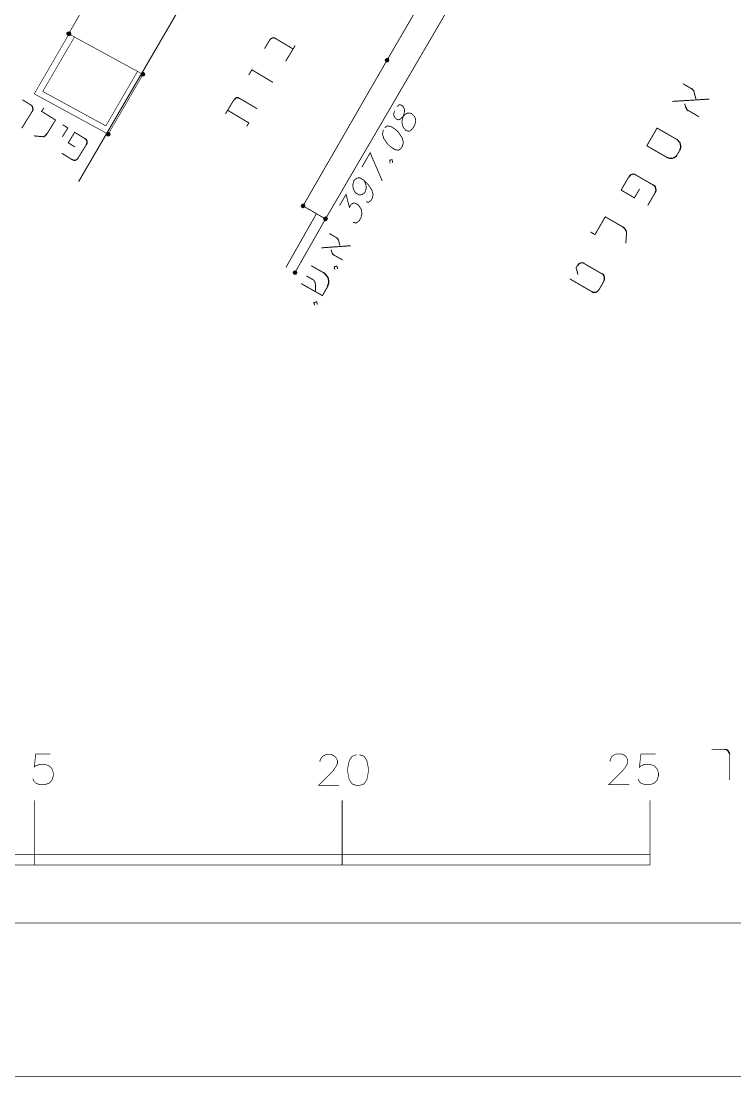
# Model space of a CAD drawing. Extents: x 489 to 720, y 1028 to 1176.
# Drawn here: x 525.64 to 537.26, y 1028.44 to 1045.62 of the extents above; entities that cross this region are included whole.
import ezdxf

# ---------------------------------------------------------------- set-up
doc = ezdxf.new("R2010")
doc.units = 0
doc.header["$MEASUREMENT"] = 0
for name, color, linetype in [('1202', 7, 'Continuous'), ('1501-EVEN-SOFA', 7, 'Continuous'), ('1501-PILER', 7, 'Continuous'), ('1501-SHAR', 7, 'Continuous'), ('2410-EVEN-SOFA', 7, 'Continuous'), ('2612-SHAR', 7, 'Continuous'), ('4035-PILER', 7, 'Continuous'), ('M1280', 7, 'Continuous'), ('M1602', 7, 'Continuous')]:
    doc.layers.add(name, color=color, linetype=linetype)

msp = doc.modelspace()

# ---------------------------------------------------------------- hatches: boundary and pattern name
at = {"layer": '1501-EVEN-SOFA', "linetype": 'Continuous', "ltscale": 0.045455}
for points in [[(531.571, 1044.99), (531.621, 1044.973), (531.574, 1045)], [(531.574, 1045), (531.623, 1044.983), (531.581, 1045.007)], [(531.621, 1044.973), (531.574, 1045), (531.623, 1044.983)], [(531.581, 1045.007), (531.623, 1044.993), (531.591, 1045.012)], [(531.623, 1044.983), (531.581, 1045.007), (531.623, 1044.993)], [(531.591, 1045.012), (531.619, 1045.003), (531.602, 1045.013)], [(531.623, 1044.993), (531.591, 1045.012), (531.619, 1045.003)], [(531.619, 1045.003), (531.602, 1045.013), (531.611, 1045.009)], [(531.572, 1044.98), (531.614, 1044.966), (531.571, 1044.99)], [(531.614, 1044.966), (531.571, 1044.99), (531.621, 1044.973)], [(531.577, 1044.971), (531.604, 1044.962), (531.572, 1044.98)], [(531.604, 1044.962), (531.572, 1044.98), (531.614, 1044.966)], [(531.585, 1044.964), (531.594, 1044.96), (531.577, 1044.971)], [(531.594, 1044.96), (531.577, 1044.971), (531.604, 1044.962)], [(530.204, 1042.618), (530.253, 1042.601), (530.207, 1042.628)], [(530.205, 1042.608), (530.246, 1042.595), (530.204, 1042.618)], [(530.246, 1042.595), (530.204, 1042.618), (530.253, 1042.601)], [(530.21, 1042.599), (530.237, 1042.59), (530.205, 1042.608)], [(530.237, 1042.59), (530.205, 1042.608), (530.246, 1042.595)], [(530.207, 1042.628), (530.256, 1042.612), (530.214, 1042.635)], [(530.253, 1042.601), (530.207, 1042.628), (530.256, 1042.612)], [(530.216, 1042.592), (530.227, 1042.589), (530.21, 1042.599)], [(530.227, 1042.589), (530.21, 1042.599), (530.237, 1042.59)], [(530.214, 1042.635), (530.255, 1042.622), (530.223, 1042.64)], [(530.256, 1042.612), (530.214, 1042.635), (530.255, 1042.622)], [(530.223, 1042.64), (530.25, 1042.631), (530.233, 1042.641)], [(530.255, 1042.622), (530.223, 1042.64), (530.25, 1042.631)], [(530.25, 1042.631), (530.233, 1042.641), (530.244, 1042.638)], [(530.58, 1042.424), (530.622, 1042.399), (530.573, 1042.416)], [(530.59, 1042.429), (530.622, 1042.409), (530.58, 1042.424)], [(530.622, 1042.409), (530.58, 1042.424), (530.622, 1042.399)], [(530.6, 1042.429), (530.617, 1042.418), (530.59, 1042.429)], [(530.617, 1042.418), (530.59, 1042.429), (530.622, 1042.409)], [(530.61, 1042.425), (530.6, 1042.429), (530.617, 1042.418)], [(530.573, 1042.416), (530.62, 1042.39), (530.57, 1042.406)], [(530.62, 1042.39), (530.57, 1042.406), (530.613, 1042.382)], [(530.57, 1042.406), (530.613, 1042.382), (530.571, 1042.396)], [(530.613, 1042.382), (530.571, 1042.396), (530.603, 1042.378)], [(530.571, 1042.396), (530.603, 1042.378), (530.575, 1042.387)], [(530.622, 1042.399), (530.573, 1042.416), (530.62, 1042.39)], [(530.603, 1042.378), (530.575, 1042.387), (530.592, 1042.376)], [(530.575, 1042.387), (530.592, 1042.376), (530.583, 1042.38)], [(530.077, 1041.541), (530.123, 1041.516), (530.073, 1041.532)], [(530.123, 1041.516), (530.073, 1041.532), (530.116, 1041.508)], [(530.073, 1041.532), (530.116, 1041.508), (530.074, 1041.522)], [(530.116, 1041.508), (530.074, 1041.522), (530.107, 1041.504)], [(530.074, 1041.522), (530.107, 1041.504), (530.079, 1041.513)], [(530.083, 1041.549), (530.125, 1041.525), (530.077, 1041.541)], [(530.125, 1041.525), (530.077, 1041.541), (530.123, 1041.516)], [(530.107, 1041.504), (530.079, 1041.513), (530.097, 1041.503)], [(530.079, 1041.513), (530.097, 1041.503), (530.087, 1041.506)], [(530.092, 1041.554), (530.125, 1041.535), (530.083, 1041.549)], [(530.125, 1041.535), (530.083, 1041.549), (530.125, 1041.525)], [(530.103, 1041.555), (530.121, 1041.545), (530.092, 1041.554)], [(530.121, 1041.545), (530.092, 1041.554), (530.125, 1041.535)], [(530.113, 1041.551), (530.103, 1041.555), (530.121, 1041.545)]]:
    msp.add_hatch(color=251, dxfattribs=at).paths.add_polyline_path(points, flags=0)
at = {"layer": '1501-PILER', "linetype": 'Continuous', "ltscale": 0.045455}
for points in [[(526.4, 1045.426), (526.447, 1045.4), (526.397, 1045.416)], [(526.447, 1045.4), (526.397, 1045.416), (526.44, 1045.392)], [(526.397, 1045.416), (526.44, 1045.392), (526.398, 1045.406)], [(526.44, 1045.392), (526.398, 1045.406), (526.43, 1045.388)], [(526.398, 1045.406), (526.43, 1045.388), (526.403, 1045.397)], [(526.407, 1045.434), (526.449, 1045.409), (526.4, 1045.426)], [(526.449, 1045.409), (526.4, 1045.426), (526.447, 1045.4)], [(526.43, 1045.388), (526.403, 1045.397), (526.42, 1045.387)], [(526.403, 1045.397), (526.42, 1045.387), (526.411, 1045.39)], [(526.416, 1045.439), (526.449, 1045.42), (526.407, 1045.434)], [(526.449, 1045.42), (526.407, 1045.434), (526.449, 1045.409)], [(526.427, 1045.439), (526.445, 1045.429), (526.416, 1045.439)], [(526.445, 1045.429), (526.416, 1045.439), (526.449, 1045.42)], [(526.437, 1045.435), (526.427, 1045.439), (526.445, 1045.429)], [(527.603, 1044.77), (527.649, 1044.743), (527.6, 1044.759)], [(527.649, 1044.743), (527.6, 1044.759), (527.642, 1044.735)], [(527.6, 1044.759), (527.642, 1044.735), (527.6, 1044.749)], [(527.642, 1044.735), (527.6, 1044.749), (527.632, 1044.731)], [(527.6, 1044.749), (527.632, 1044.731), (527.605, 1044.74)], [(527.61, 1044.778), (527.653, 1044.753), (527.603, 1044.77)], [(527.653, 1044.753), (527.603, 1044.77), (527.649, 1044.743)], [(527.632, 1044.731), (527.605, 1044.74), (527.622, 1044.73)], [(527.605, 1044.74), (527.622, 1044.73), (527.613, 1044.733)], [(527.62, 1044.782), (527.652, 1044.763), (527.61, 1044.778)], [(527.652, 1044.763), (527.61, 1044.778), (527.653, 1044.753)], [(527.63, 1044.782), (527.647, 1044.772), (527.62, 1044.782)], [(527.647, 1044.772), (527.62, 1044.782), (527.652, 1044.763)], [(527.639, 1044.779), (527.63, 1044.782), (527.647, 1044.772)], [(527.045, 1043.804), (527.087, 1043.779), (527.038, 1043.796)], [(527.054, 1043.808), (527.086, 1043.789), (527.045, 1043.804)], [(527.086, 1043.789), (527.045, 1043.804), (527.087, 1043.779)], [(527.064, 1043.808), (527.081, 1043.798), (527.054, 1043.808)], [(527.081, 1043.798), (527.054, 1043.808), (527.086, 1043.789)], [(527.073, 1043.805), (527.064, 1043.808), (527.081, 1043.798)], [(527.038, 1043.796), (527.083, 1043.77), (527.035, 1043.785)], [(527.083, 1043.77), (527.035, 1043.785), (527.077, 1043.762)], [(527.035, 1043.785), (527.077, 1043.762), (527.035, 1043.775)], [(527.077, 1043.762), (527.035, 1043.775), (527.067, 1043.757)], [(527.035, 1043.775), (527.067, 1043.757), (527.039, 1043.766)], [(527.087, 1043.779), (527.038, 1043.796), (527.083, 1043.77)], [(527.067, 1043.757), (527.039, 1043.766), (527.057, 1043.756)], [(527.039, 1043.766), (527.057, 1043.756), (527.047, 1043.759)]]:
    msp.add_hatch(color=7, dxfattribs=at).paths.add_polyline_path(points, flags=0)
at = {"layer": '1501-SHAR', "linetype": 'Continuous', "ltscale": 0.045455}
for points in [[(526.395, 1045.43), (526.395, 1045.41), (526.392, 1045.42)], [(526.4, 1045.439), (526.4, 1045.401), (526.395, 1045.43)], [(526.4, 1045.401), (526.395, 1045.43), (526.395, 1045.41)], [(526.408, 1045.445), (526.408, 1045.396), (526.4, 1045.439)], [(526.408, 1045.396), (526.4, 1045.439), (526.4, 1045.401)], [(526.419, 1045.447), (526.419, 1045.393), (526.408, 1045.445)], [(526.419, 1045.393), (526.408, 1045.445), (526.408, 1045.396)], [(526.429, 1045.445), (526.429, 1045.396), (526.419, 1045.447)], [(526.429, 1045.396), (526.419, 1045.447), (526.419, 1045.393)], [(526.437, 1045.439), (526.437, 1045.401), (526.429, 1045.445)], [(526.437, 1045.401), (526.429, 1045.445), (526.429, 1045.396)], [(526.442, 1045.43), (526.442, 1045.41), (526.437, 1045.439)], [(526.442, 1045.41), (526.437, 1045.439), (526.437, 1045.401)], [(526.445, 1045.42), (526.442, 1045.43), (526.442, 1045.41)]]:
    msp.add_hatch(color=7, dxfattribs=at).paths.add_polyline_path(points, flags=0)

# ---------------------------------------------------------------- linework, layer by layer
at = {"color": 250, "linetype": 'Continuous', "ltscale": 0.045455}
for points, const_width in [([(530.067, 1045.17), (529.781, 1045.341)], 0.0158), ([(529.689, 1045.317), (529.604, 1045.174)], 0.0158), ([(529.947, 1044.968), (530.102, 1045.226)], 0.0158), ([(529.347, 1044.745), (529.398, 1044.831), (529.741, 1044.625)], 0.0158), ([(536.553, 1044.521), (536.408, 1044.605)], 0.0158), ([(525.808, 1044.254), (525.666, 1044.342)], 0.0158), ([(529.107, 1044.343), (528.97, 1044.115)], 0.0158), ([(529.485, 1044.196), (529.198, 1044.366)], 0.0158), ([(536.24, 1044.316), (536.841, 1044.354)], 0.0158), ([(536.622, 1044.356), (536.591, 1044.47)], 0.0158), ([(525.654, 1043.879), (525.83, 1044.162)], 0.0158), ([(526.063, 1043.785), (526.204, 1044.013), (525.977, 1044.154), (526.013, 1044.21)], 0.0158), ([(529.004, 1044.172), (529.348, 1043.966), (529.314, 1043.909)], 0.0158), ([(531.719, 1044.163), (531.704, 1044.099), (531.722, 1044.055), (531.75, 1044.028), (531.787, 1044.016), (531.821, 1044.034), (531.872, 1044.087), (531.915, 1044.122), (531.962, 1044.128), (531.999, 1044.116), (532.041, 1044.074), (532.06, 1044.03), (532.064, 1043.999), (532.049, 1043.935), (532.011, 1043.87), (531.969, 1043.834), (531.945, 1043.831), (531.907, 1043.842), (531.866, 1043.884), (531.847, 1043.929), (531.839, 1043.99), (531.854, 1044.054), (531.878, 1044.133), (531.883, 1044.181), (531.864, 1044.225), (531.837, 1044.253), (531.799, 1044.265), (531.756, 1044.229)], 0.0138), ([(536.439, 1044.278), (536.455, 1044.22)], 0.0158), ([(536.494, 1044.17), (536.674, 1044.065)], 0.0158), ([(526.319, 1043.937), (526.404, 1043.883), (526.315, 1043.741)], 0.0158), ([(526.687, 1043.707), (526.516, 1043.813), (526.411, 1043.642), (526.524, 1043.572)], 0.0158), ([(531.537, 1043.849), (531.522, 1043.785), (531.545, 1043.71), (531.605, 1043.624), (531.647, 1043.583), (531.727, 1043.53), (531.787, 1043.521), (531.83, 1043.556), (531.848, 1043.589), (531.863, 1043.653), (531.84, 1043.728), (531.781, 1043.814), (531.739, 1043.856), (531.66, 1043.909), (531.598, 1043.918), (531.556, 1043.882)], 0.0138), ([(536.315, 1043.695), (535.99, 1043.882), (535.823, 1043.593)], 0.0158), ([(525.852, 1043.755), (526, 1043.741)], 0.0158), ([(526.305, 1043.473), (526.475, 1043.367)], 0.0158), ([(526.566, 1043.388), (526.708, 1043.615)], 0.0158), ([(531.188, 1043.247), (531.322, 1043.479), (531.519, 1043.02)], 0.0138), ([(535.823, 1043.593), (536.148, 1043.406)], 0.0158), ([(536.319, 1043.451), (536.361, 1043.523)], 0.0158), ([(531.647, 1043.308), (531.64, 1043.362), (531.681, 1043.366), (531.689, 1043.313)], 0.0138), ([(535.933, 1042.951), (535.644, 1043.118)], 0.0158), ([(531.219, 1043.034), (531.25, 1042.975), (531.26, 1042.914), (531.245, 1042.851), (531.236, 1042.834), (531.192, 1042.799), (531.146, 1042.793), (531.095, 1042.82), (531.08, 1042.833), (531.048, 1042.891), (531.039, 1042.953), (531.054, 1043.016), (531.064, 1043.033), (531.106, 1043.068), (531.154, 1043.073), (531.219, 1043.034), (531.288, 1042.964), (531.348, 1042.878), (531.371, 1042.803), (531.356, 1042.739), (531.337, 1042.706), (531.295, 1042.671), (531.257, 1042.682)], 0.0138), ([(535.53, 1043.088), (535.405, 1042.872), (535.621, 1042.746), (535.705, 1042.89)], 0.0158), ([(530.824, 1042.62), (530.93, 1042.801), (530.985, 1042.591), (531.013, 1042.64), (531.046, 1042.659), (531.07, 1042.662), (531.121, 1042.637), (531.148, 1042.608), (531.181, 1042.55), (531.189, 1042.489), (531.174, 1042.425), (531.146, 1042.376), (531.104, 1042.34), (531.08, 1042.338), (531.042, 1042.349)], 0.0138), ([(535.838, 1042.621), (535.963, 1042.838)], 0.0158), ([(535.436, 1042.27), (535.147, 1042.437), (534.98, 1042.148), (534.907, 1042.19)], 0.0158), ([(530.775, 1042.098), (530.66, 1042.164)], 0.0158), ([(535.482, 1042.007), (535.494, 1042.193)], 0.0158), ([(530.528, 1041.932), (531.007, 1041.966)], 0.0158), ([(530.687, 1041.903), (530.699, 1041.857)], 0.0158), ([(530.832, 1041.966), (530.807, 1042.057)], 0.0158), ([(530.731, 1041.816), (530.875, 1041.734)], 0.0158), ([(530.566, 1041.526), (530.363, 1041.641)], 0.0158), ([(530.748, 1041.576), (530.736, 1041.622), (530.781, 1041.634), (530.794, 1041.589)], 0.0158), ([(534.694, 1041.645), (534.673, 1041.608), (534.704, 1041.495)], 0.0158), ([(535.097, 1041.507), (534.808, 1041.674)], 0.0158), ([(530.43, 1041.22), (530.436, 1041.331), (530.423, 1041.376), (530.403, 1041.408), (530.287, 1041.474)], 0.0158), ([(534.569, 1041.428), (534.93, 1041.218)], 0.0158), ([(535.044, 1041.249), (535.128, 1041.393)], 0.0158), ([(530.198, 1041.351), (530.546, 1041.154), (530.629, 1041.299)], 0.0158), ([(530.419, 1040.996), (530.406, 1041.041), (530.452, 1041.054), (530.464, 1041.008)], 0.0158)]:
    msp.add_lwpolyline(points, dxfattribs=dict(at, const_width=const_width))
for centre, radius, start, end in [((529.746, 1045.283), 0.0659, 59.1394, 149.1339), ((536.511, 1044.449), 0.083, 14.9359, 59.9359), ((536.511, 1044.449), 0.083, 14.9359, 59.9359), ((529.164, 1044.309), 0.0659, 59.1394, 149.1339), ((525.773, 1044.197), 0.0659, 328.0902, 418.0847), ((536.536, 1044.241), 0.083, 194.9304, 239.9304), ((536.536, 1044.241), 0.083, 194.9304, 239.9304), ((525.978, 1043.839), 0.1, 283.0847, 328.0847), ((526.652, 1043.65), 0.0659, 328.0902, 418.0847), ((536.252, 1043.585), 0.125, 329.9304, 419.9304), ((526.511, 1043.424), 0.0659, 238.0847, 328.0847), ((536.211, 1043.514), 0.125, 239.9304, 329.9304), ((535.603, 1043.047), 0.083, 59.9359, 149.9304), ((535.891, 1042.879), 0.083, 329.9304, 419.9304), ((535.373, 1042.16), 0.125, 14.9359, 59.9359), ((530.742, 1042.04), 0.0659, 15.4028, 60.4028), ((530.742, 1042.04), 0.0659, 15.4028, 60.4028), ((530.764, 1041.874), 0.0659, 195.3973, 240.3973), ((530.764, 1041.874), 0.0659, 195.3973, 240.3973), ((534.766, 1041.603), 0.083, 59.9359, 149.9304), ((530.483, 1041.381), 0.166, 330.3973, 420.3974), ((535.055, 1041.435), 0.083, 329.9304, 419.9304), ((534.972, 1041.291), 0.083, 239.9304, 329.9304)]:
    msp.add_arc(centre, radius, start, end, dxfattribs=at)
at = {"layer": '1202', "color": 7, "linetype": 'Continuous', "ltscale": 0.045455, "const_width": 0.0112}
for points in [[(488.854, 1028.441), (562.687, 1028.441), (562.687, 1101.273), (488.854, 1101.273)], [(491.356, 1030.943), (560.185, 1030.943), (560.185, 1098.771), (491.356, 1098.771)], [(526.121, 1033.692), (525.882, 1033.692), (525.858, 1033.478), (525.882, 1033.501), (525.954, 1033.525), (526.025, 1033.525), (526.097, 1033.501), (526.145, 1033.454), (526.169, 1033.383), (526.169, 1033.335), (526.145, 1033.264), (526.097, 1033.216), (526.025, 1033.192), (525.954, 1033.192), (525.882, 1033.216), (525.858, 1033.24), (525.835, 1033.288)], [(530.506, 1033.56), (530.506, 1033.584), (530.53, 1033.632), (530.553, 1033.656), (530.6, 1033.68), (530.696, 1033.68), (530.744, 1033.656), (530.767, 1033.632), (530.791, 1033.584), (530.791, 1033.537), (530.767, 1033.49), (530.72, 1033.418), (530.482, 1033.18), (530.815, 1033.18)], [(531.102, 1033.68), (531.03, 1033.656), (530.982, 1033.584), (530.958, 1033.466), (530.958, 1033.395), (530.982, 1033.275), (531.03, 1033.204), (531.102, 1033.18), (531.149, 1033.18), (531.221, 1033.204), (531.269, 1033.275), (531.292, 1033.395), (531.292, 1033.466), (531.269, 1033.584), (531.221, 1033.656), (531.149, 1033.68)], [(535.227, 1033.573), (535.227, 1033.597), (535.25, 1033.645), (535.274, 1033.668), (535.322, 1033.692), (535.417, 1033.692), (535.465, 1033.668), (535.489, 1033.645), (535.512, 1033.597), (535.512, 1033.549), (535.489, 1033.501), (535.441, 1033.431), (535.203, 1033.192), (535.536, 1033.192)], [(535.965, 1033.692), (535.727, 1033.692), (535.703, 1033.478), (535.727, 1033.501), (535.798, 1033.525), (535.87, 1033.525), (535.941, 1033.501), (535.989, 1033.454), (536.013, 1033.383), (536.013, 1033.335), (535.989, 1033.264), (535.941, 1033.216), (535.87, 1033.192), (535.798, 1033.192), (535.727, 1033.216), (535.703, 1033.24), (535.679, 1033.288)], [(537.089, 1033.766), (536.88, 1033.766)], [(537.172, 1033.266), (537.172, 1033.683)], [(525.862, 1031.885), (525.862, 1032.937)], [(530.867, 1031.885), (530.867, 1032.937)], [(535.873, 1031.885), (535.873, 1032.937)], [(505.839, 1032.06), (535.873, 1032.06)], [(505.839, 1031.885), (535.873, 1031.885)]]:
    msp.add_lwpolyline(points, dxfattribs=at)
at = {"layer": '1202', "color": 7, "linetype": 'Continuous', "ltscale": 0.045455}
msp.add_arc((537.089, 1033.683), 0.083, 0.0055, 90, dxfattribs=at)
at = {"layer": '1501-EVEN-SOFA', "color": 251, "linetype": 'Continuous', "ltscale": 0.045455}
for points in [[(531.571, 1044.99), (531.621, 1044.973), (531.574, 1045)], [(531.574, 1045), (531.623, 1044.983), (531.581, 1045.007)], [(531.621, 1044.973), (531.574, 1045), (531.623, 1044.983)], [(531.581, 1045.007), (531.623, 1044.993), (531.591, 1045.012)], [(531.623, 1044.983), (531.581, 1045.007), (531.623, 1044.993)], [(531.591, 1045.012), (531.619, 1045.003), (531.602, 1045.013)], [(531.623, 1044.993), (531.591, 1045.012), (531.619, 1045.003)], [(531.619, 1045.003), (531.602, 1045.013), (531.611, 1045.009)], [(531.572, 1044.98), (531.614, 1044.966), (531.571, 1044.99)], [(531.614, 1044.966), (531.571, 1044.99), (531.621, 1044.973)], [(531.577, 1044.971), (531.604, 1044.962), (531.572, 1044.98)], [(531.604, 1044.962), (531.572, 1044.98), (531.614, 1044.966)], [(531.585, 1044.964), (531.594, 1044.96), (531.577, 1044.971)], [(531.594, 1044.96), (531.577, 1044.971), (531.604, 1044.962)], [(530.204, 1042.618), (530.253, 1042.601), (530.207, 1042.628)], [(530.205, 1042.608), (530.246, 1042.595), (530.204, 1042.618)], [(530.246, 1042.595), (530.204, 1042.618), (530.253, 1042.601)], [(530.21, 1042.599), (530.237, 1042.59), (530.205, 1042.608)], [(530.237, 1042.59), (530.205, 1042.608), (530.246, 1042.595)], [(530.207, 1042.628), (530.256, 1042.612), (530.214, 1042.635)], [(530.253, 1042.601), (530.207, 1042.628), (530.256, 1042.612)], [(530.216, 1042.592), (530.227, 1042.589), (530.21, 1042.599)], [(530.227, 1042.589), (530.21, 1042.599), (530.237, 1042.59)], [(530.214, 1042.635), (530.255, 1042.622), (530.223, 1042.64)], [(530.256, 1042.612), (530.214, 1042.635), (530.255, 1042.622)], [(530.223, 1042.64), (530.25, 1042.631), (530.233, 1042.641)], [(530.255, 1042.622), (530.223, 1042.64), (530.25, 1042.631)], [(530.25, 1042.631), (530.233, 1042.641), (530.244, 1042.638)], [(530.58, 1042.424), (530.622, 1042.399), (530.573, 1042.416)], [(530.59, 1042.429), (530.622, 1042.409), (530.58, 1042.424)], [(530.622, 1042.409), (530.58, 1042.424), (530.622, 1042.399)], [(530.6, 1042.429), (530.617, 1042.418), (530.59, 1042.429)], [(530.617, 1042.418), (530.59, 1042.429), (530.622, 1042.409)], [(530.61, 1042.425), (530.6, 1042.429), (530.617, 1042.418)], [(530.573, 1042.416), (530.62, 1042.39), (530.57, 1042.406)], [(530.62, 1042.39), (530.57, 1042.406), (530.613, 1042.382)], [(530.57, 1042.406), (530.613, 1042.382), (530.571, 1042.396)], [(530.613, 1042.382), (530.571, 1042.396), (530.603, 1042.378)], [(530.571, 1042.396), (530.603, 1042.378), (530.575, 1042.387)], [(530.622, 1042.399), (530.573, 1042.416), (530.62, 1042.39)], [(530.603, 1042.378), (530.575, 1042.387), (530.592, 1042.376)], [(530.575, 1042.387), (530.592, 1042.376), (530.583, 1042.38)], [(530.077, 1041.541), (530.123, 1041.516), (530.073, 1041.532)], [(530.123, 1041.516), (530.073, 1041.532), (530.116, 1041.508)], [(530.073, 1041.532), (530.116, 1041.508), (530.074, 1041.522)], [(530.116, 1041.508), (530.074, 1041.522), (530.107, 1041.504)], [(530.074, 1041.522), (530.107, 1041.504), (530.079, 1041.513)], [(530.083, 1041.549), (530.125, 1041.525), (530.077, 1041.541)], [(530.125, 1041.525), (530.077, 1041.541), (530.123, 1041.516)], [(530.107, 1041.504), (530.079, 1041.513), (530.097, 1041.503)], [(530.079, 1041.513), (530.097, 1041.503), (530.087, 1041.506)], [(530.092, 1041.554), (530.125, 1041.535), (530.083, 1041.549)], [(530.125, 1041.535), (530.083, 1041.549), (530.125, 1041.525)], [(530.103, 1041.555), (530.121, 1041.545), (530.092, 1041.554)], [(530.121, 1041.545), (530.092, 1041.554), (530.125, 1041.535)], [(530.113, 1041.551), (530.103, 1041.555), (530.121, 1041.545)]]:
    msp.add_lwpolyline(points, dxfattribs=at)
at = {"layer": '1501-EVEN-SOFA', "color": 251, "linetype": 'Continuous', "ltscale": 0.045455, "const_width": 0.0138}
for points in [[(531.566, 1044.987), (531.628, 1044.987)], [(530.199, 1042.615), (530.261, 1042.615)], [(530.565, 1042.403), (530.627, 1042.403)], [(530.069, 1041.529), (530.13, 1041.529)]]:
    msp.add_lwpolyline(points, dxfattribs=at)
at = {"layer": '1501-EVEN-SOFA', "color": 251, "linetype": 'Continuous', "ltscale": 0.045455}
for centre in [(531.597, 1044.987), (530.23, 1042.615), (530.596, 1042.403), (530.099, 1041.529)]:
    msp.add_circle(centre, 0.0261, dxfattribs=at)
at = {"layer": '1501-PILER', "color": 7, "linetype": 'Continuous', "ltscale": 0.045455}
for points in [[(526.4, 1045.426), (526.447, 1045.4), (526.397, 1045.416)], [(526.447, 1045.4), (526.397, 1045.416), (526.44, 1045.392)], [(526.397, 1045.416), (526.44, 1045.392), (526.398, 1045.406)], [(526.44, 1045.392), (526.398, 1045.406), (526.43, 1045.388)], [(526.398, 1045.406), (526.43, 1045.388), (526.403, 1045.397)], [(526.407, 1045.434), (526.449, 1045.409), (526.4, 1045.426)], [(526.449, 1045.409), (526.4, 1045.426), (526.447, 1045.4)], [(526.43, 1045.388), (526.403, 1045.397), (526.42, 1045.387)], [(526.403, 1045.397), (526.42, 1045.387), (526.411, 1045.39)], [(526.416, 1045.439), (526.449, 1045.42), (526.407, 1045.434)], [(526.449, 1045.42), (526.407, 1045.434), (526.449, 1045.409)], [(526.427, 1045.439), (526.445, 1045.429), (526.416, 1045.439)], [(526.445, 1045.429), (526.416, 1045.439), (526.449, 1045.42)], [(526.437, 1045.435), (526.427, 1045.439), (526.445, 1045.429)], [(527.603, 1044.77), (527.649, 1044.743), (527.6, 1044.759)], [(527.649, 1044.743), (527.6, 1044.759), (527.642, 1044.735)], [(527.6, 1044.759), (527.642, 1044.735), (527.6, 1044.749)], [(527.642, 1044.735), (527.6, 1044.749), (527.632, 1044.731)], [(527.6, 1044.749), (527.632, 1044.731), (527.605, 1044.74)], [(527.61, 1044.778), (527.653, 1044.753), (527.603, 1044.77)], [(527.653, 1044.753), (527.603, 1044.77), (527.649, 1044.743)], [(527.632, 1044.731), (527.605, 1044.74), (527.622, 1044.73)], [(527.605, 1044.74), (527.622, 1044.73), (527.613, 1044.733)], [(527.62, 1044.782), (527.652, 1044.763), (527.61, 1044.778)], [(527.652, 1044.763), (527.61, 1044.778), (527.653, 1044.753)], [(527.63, 1044.782), (527.647, 1044.772), (527.62, 1044.782)], [(527.647, 1044.772), (527.62, 1044.782), (527.652, 1044.763)], [(527.639, 1044.779), (527.63, 1044.782), (527.647, 1044.772)], [(527.045, 1043.804), (527.087, 1043.779), (527.038, 1043.796)], [(527.054, 1043.808), (527.086, 1043.789), (527.045, 1043.804)], [(527.086, 1043.789), (527.045, 1043.804), (527.087, 1043.779)], [(527.064, 1043.808), (527.081, 1043.798), (527.054, 1043.808)], [(527.081, 1043.798), (527.054, 1043.808), (527.086, 1043.789)], [(527.073, 1043.805), (527.064, 1043.808), (527.081, 1043.798)], [(527.038, 1043.796), (527.083, 1043.77), (527.035, 1043.785)], [(527.083, 1043.77), (527.035, 1043.785), (527.077, 1043.762)], [(527.035, 1043.785), (527.077, 1043.762), (527.035, 1043.775)], [(527.077, 1043.762), (527.035, 1043.775), (527.067, 1043.757)], [(527.035, 1043.775), (527.067, 1043.757), (527.039, 1043.766)], [(527.087, 1043.779), (527.038, 1043.796), (527.083, 1043.77)], [(527.067, 1043.757), (527.039, 1043.766), (527.057, 1043.756)], [(527.039, 1043.766), (527.057, 1043.756), (527.047, 1043.759)]]:
    msp.add_lwpolyline(points, dxfattribs=at)
at = {"layer": '1501-PILER', "color": 7, "linetype": 'Continuous', "ltscale": 0.045455, "const_width": 0.01}
for points in [[(526.402, 1045.413), (526.446, 1045.413)], [(527.605, 1044.756), (527.649, 1044.756)], [(527.039, 1043.782), (527.083, 1043.782)]]:
    msp.add_lwpolyline(points, dxfattribs=at)
at = {"layer": '1501-PILER', "color": 7, "linetype": 'Continuous', "ltscale": 0.045455}
for centre in [(526.423, 1045.413), (527.627, 1044.756), (527.061, 1043.782)]:
    msp.add_circle(centre, 0.0261, dxfattribs=at)
at = {"layer": '1501-SHAR', "color": 7, "linetype": 'Continuous', "ltscale": 0.045455, "const_width": 0.0112}
msp.add_lwpolyline([(526.394, 1045.42), (526.444, 1045.42)], dxfattribs=at)
at = {"layer": '1501-SHAR', "color": 7, "linetype": 'Continuous', "ltscale": 0.045455}
for points in [[(526.395, 1045.43), (526.395, 1045.41), (526.392, 1045.42)], [(526.4, 1045.439), (526.4, 1045.401), (526.395, 1045.43)], [(526.4, 1045.401), (526.395, 1045.43), (526.395, 1045.41)], [(526.408, 1045.445), (526.408, 1045.396), (526.4, 1045.439)], [(526.408, 1045.396), (526.4, 1045.439), (526.4, 1045.401)], [(526.419, 1045.447), (526.419, 1045.393), (526.408, 1045.445)], [(526.419, 1045.393), (526.408, 1045.445), (526.408, 1045.396)], [(526.429, 1045.445), (526.429, 1045.396), (526.419, 1045.447)], [(526.429, 1045.396), (526.419, 1045.447), (526.419, 1045.393)], [(526.437, 1045.439), (526.437, 1045.401), (526.429, 1045.445)], [(526.437, 1045.401), (526.429, 1045.445), (526.429, 1045.396)], [(526.442, 1045.43), (526.442, 1045.41), (526.437, 1045.439)], [(526.442, 1045.41), (526.437, 1045.439), (526.437, 1045.401)], [(526.445, 1045.42), (526.442, 1045.43), (526.442, 1045.41)]]:
    msp.add_lwpolyline(points, dxfattribs=at)
msp.add_circle((526.419, 1045.42), 0.0261, dxfattribs=at)
at = {"layer": '2410-EVEN-SOFA', "color": 251, "linetype": 'Continuous', "ltscale": 0.045455, "const_width": 0.0138}
for points in [[(548.335, 1069.891), (546.477, 1066.681), (544.498, 1066.156), (541.773, 1061.551), (539.91, 1058.358), (537.894, 1054.901), (537.48, 1055.098), (534.658, 1050.248), (531.597, 1044.987), (530.23, 1042.615), (530.596, 1042.403), (530.099, 1041.529)], [(530.596, 1042.403), (537.894, 1054.901)], [(530.448, 1042.487), (529.952, 1041.613)]]:
    msp.add_lwpolyline(points, dxfattribs=at)
at = {"layer": '2612-SHAR', "color": 7, "linetype": 'Continuous', "ltscale": 0.045455, "const_width": 0.0118}
msp.add_lwpolyline([(526.419, 1045.42), (529.415, 1050.608)], dxfattribs=at)
at = {"layer": '4035-PILER', "color": 7, "linetype": 'Continuous', "ltscale": 0.045455, "const_width": 0.01}
for points in [[(526.423, 1045.413), (525.858, 1044.439), (527.061, 1043.782)], [(526.511, 1045.363), (525.996, 1044.478), (527.023, 1043.917), (527.539, 1044.807)], [(527.061, 1043.782), (527.627, 1044.756), (526.423, 1045.413)]]:
    msp.add_lwpolyline(points, dxfattribs=at)
at = {"layer": 'M1280', "color": 7, "linetype": 'Continuous', "ltscale": 0.045455, "const_width": 0.0112}
msp.add_lwpolyline([(491.356, 1030.943), (560.185, 1030.943), (560.185, 1098.771), (491.356, 1098.771)], dxfattribs=at)
at = {"layer": 'M1602', "color": 214, "linetype": 'Continuous', "ltscale": 0.045455, "const_width": 0.0182}
msp.add_lwpolyline([(526.579, 1043.009), (530.988, 1050.581), (541.063, 1067.884)], dxfattribs=at)

doc.saveas('drawing.dxf')
